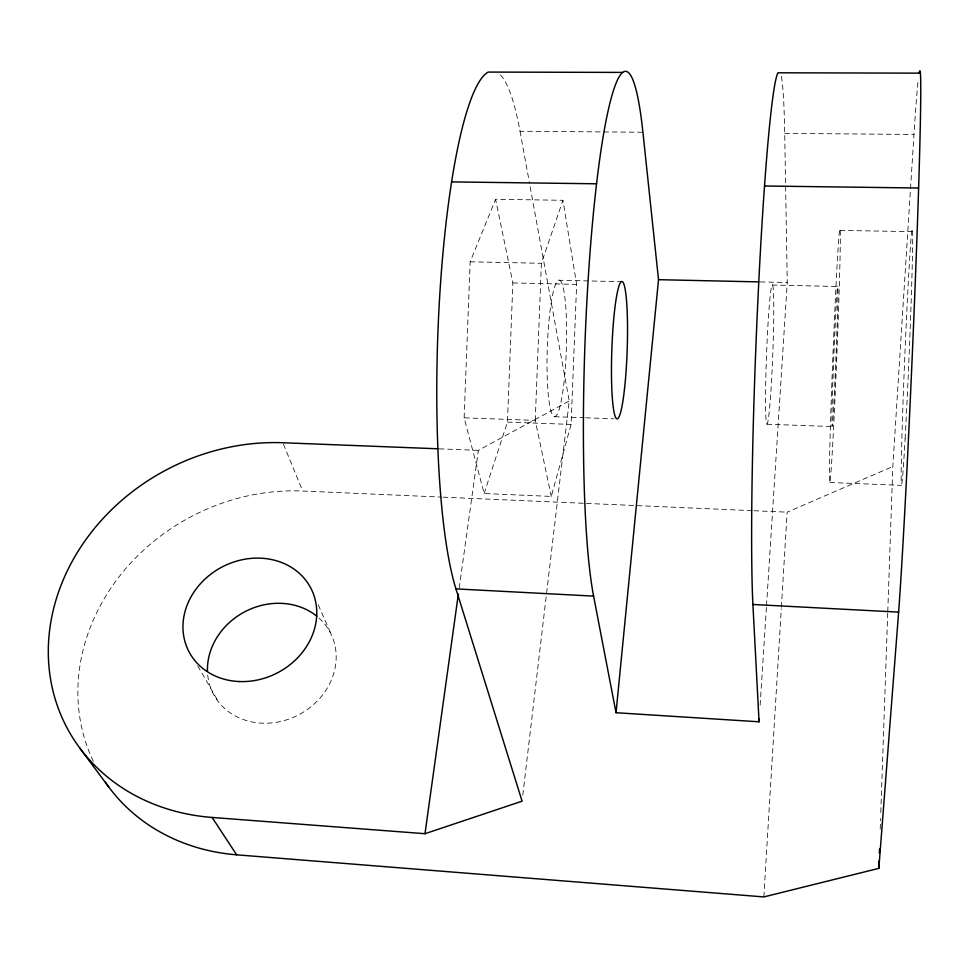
<?xml version="1.0" encoding="UTF-8"?>
<svg xmlns="http://www.w3.org/2000/svg" width="969" height="969" viewBox="0 0 969 969"><rect width="100%" height="100%" fill="white"/><g stroke="black" fill="none" stroke-linecap="round" stroke-linejoin="round"><path stroke-width="0.73" stroke-dasharray="4.84 3.63" d="M880.203 829.089L880.567 818.514M880.785 812.47L887.713 613.062M887.774 611.548L892.812 466.525L913.973 134.449A284.765 4.772 -87.5 0 1 918.152 80.1M464.127 417.833L470.159 261.812L495.595 199.299L562.941 200.292L576.628 284.389L571.092 424.41L551.288 496.419L484.161 493.524L464.127 417.833L535.239 420.389L551.288 496.419M484.161 493.524L507.441 422.109L512.867 282.936L495.595 199.299M535.239 420.389L541.392 263.289L562.941 200.292M763.838 896.919L781.293 608.738M781.389 607.224L787.143 512.177L892.812 466.525M760.132 705.19L766.431 607.078M766.527 605.564L787.264 282.524L784.708 133.395A281.083 12.621 -87.8 0 0 781.196 75.715M522.788 795.186L569.239 400.984L529.219 181.639M459.185 588.122L478.371 450.367L569.239 400.984M500.428 74.94A273.573 46.742 -88.2 0 1 520.026 131.239L642.919 132.244M784.708 133.395L913.973 134.449M840.208 230.404A126.467 1.95 -87.7 0 1 833.461 430.091A126.467 1.95 -87.7 0 1 830.99 407.852A126.467 1.95 -87.7 0 1 840.208 230.404L912.108 231.639M470.159 261.812L541.392 263.289M760.314 281.931L787.264 282.524M559.791 280.283A68.351 9.545 -88.1 0 1 563.425 387.128A68.351 9.545 -88.1 0 1 547.243 377.753A68.351 9.545 -88.1 0 1 559.791 280.283L622.473 281.688M772.62 285.043A69.756 3.113 -87.8 0 1 770.706 393.935A69.756 3.113 -87.8 0 1 765.692 384.632A69.756 3.113 -87.8 0 1 772.62 285.043L837.882 286.509A70.18 1.078 -87.7 0 1 834.224 396.03A70.18 1.078 -87.7 0 1 832.734 386.74A70.18 1.078 -87.7 0 1 837.882 286.509M512.867 282.936L576.628 284.389M554.425 416.694L584.222 417.748M585.712 417.796L614.019 418.802M766.915 424.228L832.08 426.542M507.441 422.109L571.092 424.41M439.26 448.841L478.371 450.367M829.755 482.477L901.449 485.384M93.315 761.331A200.474 176.758 -28.2 0 1 119.005 576.906A200.474 176.758 -28.2 0 1 302.691 491.029L441.537 497.085M443.051 497.158L584.913 503.347M586.427 503.408L752.428 510.663M753.943 510.724L787.143 512.177M197.737 665.848L218.715 702.198M318.28 604.85L331.858 635.846M283.445 444.129L302.691 491.029M520.026 131.239L528.953 180.149M318.995 618.065A66.037 58.152 -28 0 1 297.64 715.364A66.037 58.152 -28 0 1 207.62 674.121M905.107 438.763A127.327 2.12 -87.6 0 0 912.628 232.669A127.327 2.12 -87.6 0 0 902.999 403.152A127.327 2.12 -87.6 0 0 905.107 438.763"/><path stroke-width="1.45" d="M105.427 782.322A200.474 176.758 -28.2 0 0 236.63 854.815L763.838 896.919L878.835 868.369L879.101 860.811M879.367 853.253L879.525 848.723M616.03 712.724L658.52 279.678L642.919 132.244A277.049 31.153 -88 0 0 594.857 198.972A277.049 31.153 -88 0 0 593.597 596.117L616.03 712.724L759.066 721.796L759.26 718.78M878.835 868.369L898.626 612.117A284.765 4.772 -87.5 0 0 915.317 280.744A284.765 4.772 -87.5 0 0 919.193 72.929M437.758 448.78L282.875 442.748A208.638 181.627 -27.6 0 0 51.405 618.803A208.638 181.627 -27.6 0 0 212.126 817.448L424.991 833.703L458.349 594.118M424.991 833.703L522.085 801.181L455.951 588.886A273.573 46.742 -88.2 0 1 439.841 293.873A273.573 46.742 -88.2 0 1 488.194 72.081L622.57 72.409M920.041 73.147L777.986 72.796A281.083 12.621 -87.8 0 0 757.831 301.577A281.083 12.621 -87.8 0 0 752.901 604.474L759.066 721.796M451.578 181.893L596.553 183.795M764.577 186L918.527 188.01M658.52 279.678L758.824 281.894M455.951 588.886L593.597 596.117M752.901 604.474L898.626 612.117M79.809 748.104L108.928 787.228M212.126 817.448L236.63 854.815M207.451 671.335A66.037 58.152 -28 0 1 245.981 611.16A66.037 58.152 -28 0 1 316.863 616.236M239.295 681.546A68.726 59.739 -27.4 0 0 312.381 591.381A68.726 59.739 -27.4 0 0 197.93 586.645A68.726 59.739 -27.4 0 0 239.295 681.546M624.484 389.138A68.763 7.679 -88 0 0 622.473 281.688A68.763 7.679 -88 0 0 611.548 379.775A68.763 7.679 -88 0 0 624.484 389.138"/></g></svg>
